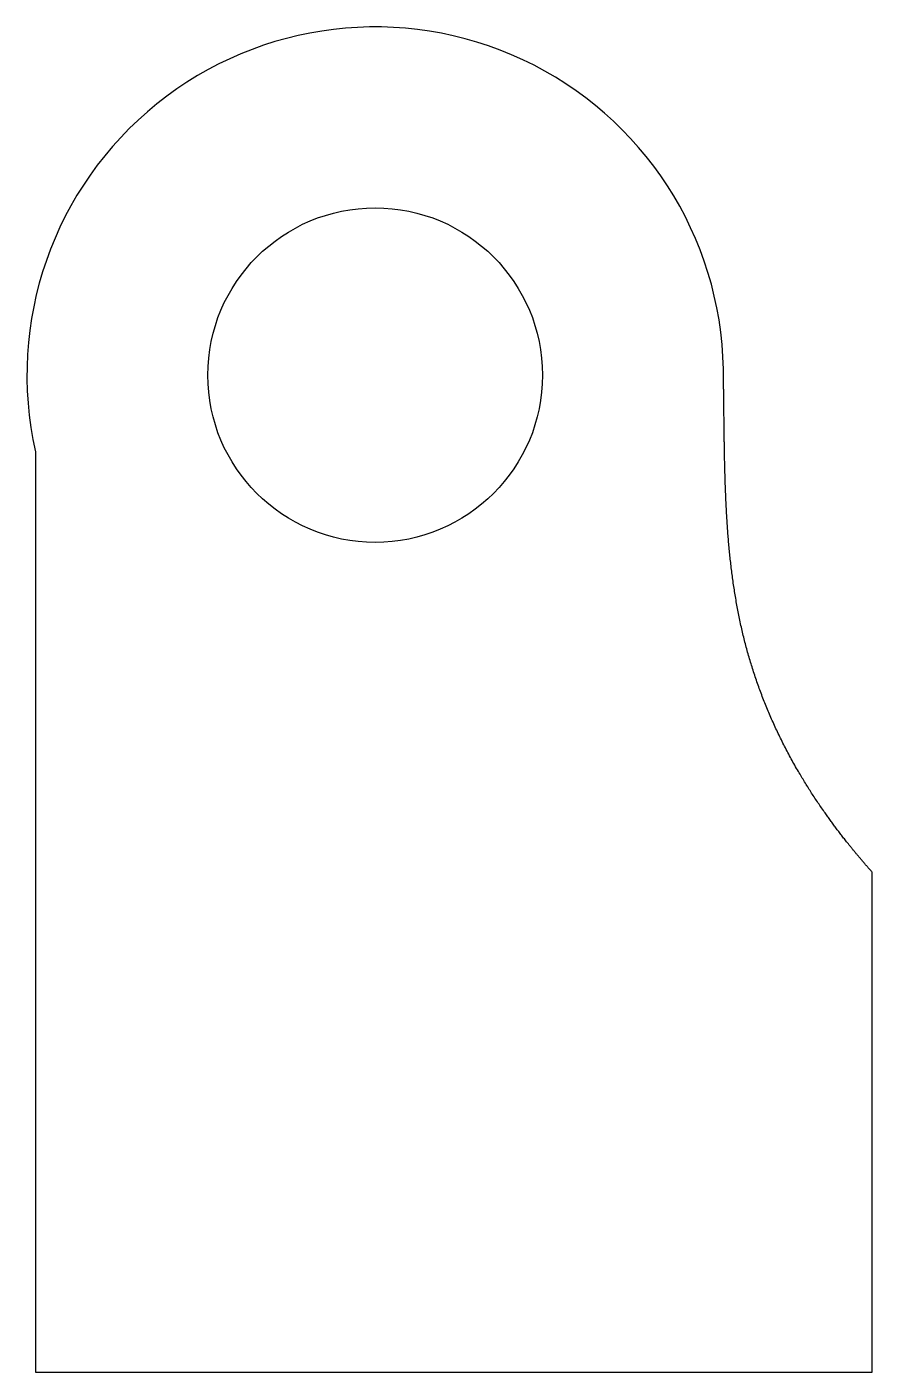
# Model space of a CAD drawing. Header units: millimetres. Extents: x -10.05 to -5, y -181.75 to -173.71.
import ezdxf

# ---------------------------------------------------------------- set-up
doc = ezdxf.new("R2010")
doc.units = ezdxf.units.MM
doc.layers.get('0').update_dxf_attribs({"linetype": 'CONTINUOUS'})

msp = doc.modelspace()

# ---------------------------------------------------------------- linework, layer by layer
for p, q in [((-10, -176.245), (-10, -181.745)), ((-5, -181.745), (-5, -178.7566)), ((-10, -181.745), (-5, -181.745))]:
    msp.add_line(p, q)
msp.add_circle((-7.9698, -175.7868), 1)
msp.add_arc((-7.9698, -175.7868), 2.0812, 0.99409, 192.71923)
msp.add_open_spline([(-5, -178.7566), (-5.0472, -178.7036), (-5.1387, -178.5966), (-5.2669, -178.4327), (-5.4193, -178.2077), (-5.5773, -177.915), (-5.7009, -177.6109), (-5.7891, -177.2965), (-5.8436, -176.9744), (-5.8714, -176.6508), (-5.882, -176.3332), (-5.8845, -176.0901), (-5.8863, -175.9166), (-5.888, -175.8053), (-5.8889, -175.7507)], degree=5)

doc.saveas('drawing.dxf')
